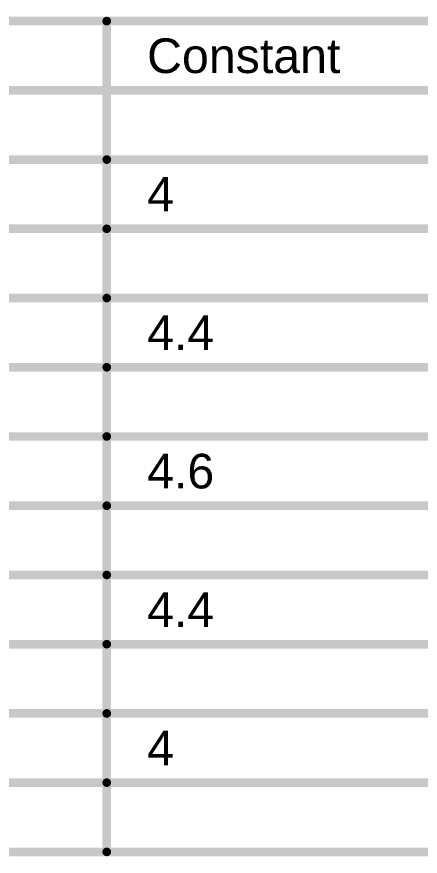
# Model space of a CAD drawing. Header units: inches. Extents: x 0 to 198, y 0 to 199.
# Drawn here: x 10.064 to 10.764, y 3.823 to 5.277 of the extents above; entities that cross this region are included whole.
import ezdxf

# ---------------------------------------------------------------- set-up
doc = ezdxf.new("R2010")
doc.units = ezdxf.units.IN
doc.header["$MEASUREMENT"] = 0
doc.layers.add('Fabrication', color=76, linetype='Continuous')
doc.styles.add('Arial', font='', dxfattribs={"height": 0.2})
doc.styles.get('Arial').set_extended_font_data('Arial')

msp = doc.modelspace()

# ---------------------------------------------------------------- linework, layer by layer
at = {"layer": 'Fabrication'}
for points in [[(7.6705, 5.27, 0.015, 0.015, 0), (11.9094, 5.27, 0.015, 0.015, 0)], [(10.2198, 3.83, 0.015, 0.015, 0), (10.2198, 5.27, 0.015, 0.015, 0)], [(7.6705, 5.15, 0.015, 0.015, 0), (11.9094, 5.15, 0.015, 0.015, 0)], [(9.57, 5.03, 0.015, 0.015, 0), (10.2198, 5.03, 0.015, 0.015, 0)], [(10.2198, 5.03, 0.015, 0.015, 0), (10.7897, 5.03, 0.015, 0.015, 0)], [(9.57, 4.91, 0.015, 0.015, 0), (10.2198, 4.91, 0.015, 0.015, 0)], [(10.2198, 4.91, 0.015, 0.015, 0), (10.7897, 4.91, 0.015, 0.015, 0)], [(9.57, 4.79, 0.015, 0.015, 0), (10.2198, 4.79, 0.015, 0.015, 0)], [(10.2198, 4.79, 0.015, 0.015, 0), (10.7897, 4.79, 0.015, 0.015, 0)], [(9.57, 4.67, 0.015, 0.015, 0), (10.2198, 4.67, 0.015, 0.015, 0)], [(10.2198, 4.67, 0.015, 0.015, 0), (10.7897, 4.67, 0.015, 0.015, 0)], [(9.57, 4.55, 0.015, 0.015, 0), (10.2198, 4.55, 0.015, 0.015, 0)], [(10.2198, 4.55, 0.015, 0.015, 0), (10.7897, 4.55, 0.015, 0.015, 0)], [(9.57, 4.43, 0.015, 0.015, 0), (10.2198, 4.43, 0.015, 0.015, 0)], [(10.2198, 4.43, 0.015, 0.015, 0), (10.7897, 4.43, 0.015, 0.015, 0)], [(9.57, 4.31, 0.015, 0.015, 0), (10.2198, 4.31, 0.015, 0.015, 0)], [(10.2198, 4.31, 0.015, 0.015, 0), (10.7897, 4.31, 0.015, 0.015, 0)], [(9.57, 4.19, 0.015, 0.015, 0), (10.2198, 4.19, 0.015, 0.015, 0)], [(10.2198, 4.19, 0.015, 0.015, 0), (10.7897, 4.19, 0.015, 0.015, 0)], [(9.57, 4.07, 0.015, 0.015, 0), (10.2198, 4.07, 0.015, 0.015, 0)], [(10.2198, 4.07, 0.015, 0.015, 0), (10.7897, 4.07, 0.015, 0.015, 0)], [(9.57, 3.95, 0.015, 0.015, 0), (10.2198, 3.95, 0.015, 0.015, 0)], [(10.2198, 3.95, 0.015, 0.015, 0), (10.7897, 3.95, 0.015, 0.015, 0)], [(9.57, 3.83, 0.015, 0.015, 0), (10.2198, 3.83, 0.015, 0.015, 0)], [(10.2198, 3.83, 0.015, 0.015, 0), (10.7897, 3.83, 0.015, 0.015, 0)]]:
    msp.add_lwpolyline(points, format="xyseb", dxfattribs=at)
for points in [[(10.2161, 5.27, 0.0075, 0.0075, 1), (10.2236, 5.27, 0.0075, 0.0075, 1)], [(10.2161, 5.03, 0.0075, 0.0075, 1), (10.2236, 5.03, 0.0075, 0.0075, 1)], [(10.2161, 5.03, 0.0075, 0.0075, 1), (10.2236, 5.03, 0.0075, 0.0075, 1)], [(10.2161, 4.91, 0.0075, 0.0075, 1), (10.2236, 4.91, 0.0075, 0.0075, 1)], [(10.2161, 4.91, 0.0075, 0.0075, 1), (10.2236, 4.91, 0.0075, 0.0075, 1)], [(10.2161, 4.79, 0.0075, 0.0075, 1), (10.2236, 4.79, 0.0075, 0.0075, 1)], [(10.2161, 4.79, 0.0075, 0.0075, 1), (10.2236, 4.79, 0.0075, 0.0075, 1)], [(10.2161, 4.67, 0.0075, 0.0075, 1), (10.2236, 4.67, 0.0075, 0.0075, 1)], [(10.2161, 4.67, 0.0075, 0.0075, 1), (10.2236, 4.67, 0.0075, 0.0075, 1)], [(10.2161, 4.55, 0.0075, 0.0075, 1), (10.2236, 4.55, 0.0075, 0.0075, 1)], [(10.2161, 4.55, 0.0075, 0.0075, 1), (10.2236, 4.55, 0.0075, 0.0075, 1)], [(10.2161, 4.43, 0.0075, 0.0075, 1), (10.2236, 4.43, 0.0075, 0.0075, 1)], [(10.2161, 4.43, 0.0075, 0.0075, 1), (10.2236, 4.43, 0.0075, 0.0075, 1)], [(10.2161, 4.31, 0.0075, 0.0075, 1), (10.2236, 4.31, 0.0075, 0.0075, 1)], [(10.2161, 4.31, 0.0075, 0.0075, 1), (10.2236, 4.31, 0.0075, 0.0075, 1)], [(10.2161, 4.19, 0.0075, 0.0075, 1), (10.2236, 4.19, 0.0075, 0.0075, 1)], [(10.2161, 4.19, 0.0075, 0.0075, 1), (10.2236, 4.19, 0.0075, 0.0075, 1)], [(10.2161, 4.07, 0.0075, 0.0075, 1), (10.2236, 4.07, 0.0075, 0.0075, 1)], [(10.2161, 4.07, 0.0075, 0.0075, 1), (10.2236, 4.07, 0.0075, 0.0075, 1)], [(10.2161, 3.95, 0.0075, 0.0075, 1), (10.2236, 3.95, 0.0075, 0.0075, 1)], [(10.2161, 3.95, 0.0075, 0.0075, 1), (10.2236, 3.95, 0.0075, 0.0075, 1)], [(10.2161, 3.83, 0.0075, 0.0075, 1), (10.2236, 3.83, 0.0075, 0.0075, 1)], [(10.2161, 3.83, 0.0075, 0.0075, 1), (10.2236, 3.83, 0.0075, 0.0075, 1)], [(10.2161, 3.83, 0.0075, 0.0075, 1), (10.2236, 3.83, 0.0075, 0.0075, 1)]]:
    msp.add_lwpolyline(points, format="xyseb", close=True, dxfattribs=at)

# ---------------------------------------------------------------- texts
at = {"layer": 'Fabrication', "style": 'Arial'}
for s, p in [('Constant', (10.2898, 5.18)), ('4', (10.2898, 4.94)), ('4.4', (10.2898, 4.7)), ('4.6', (10.2898, 4.46)), ('4.4', (10.2898, 4.22)), ('4', (10.2898, 3.98))]:
    msp.add_text(s, height=0.06, dxfattribs=at).set_placement(p)

doc.saveas('drawing.dxf')
